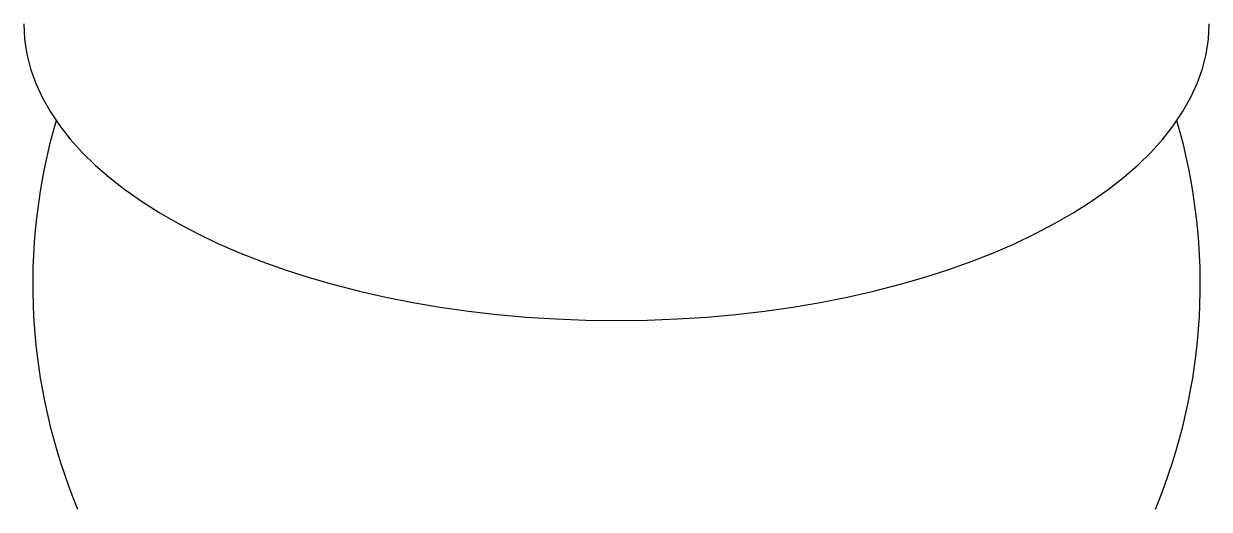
# Model space of a CAD drawing. Header units: millimetres. Extents: x 4 to 26, y 5 to 14.
import ezdxf

# ---------------------------------------------------------------- set-up
doc = ezdxf.new("R2010")
doc.units = ezdxf.units.MM
doc.layers.get('0').update_dxf_attribs({"lineweight": 25})

msp = doc.modelspace()

# ---------------------------------------------------------------- linework, layer by layer
for start, end in [(163.7085, 202.6199), (337.3801, 16.2915)]:
    msp.add_arc((15, 9.167), 10.833, start, end)
msp.add_ellipse((15, 14), major_axis=(11, 0), ratio=0.5, start_param=3.141593, end_param=6.283185)

doc.saveas('drawing.dxf')
